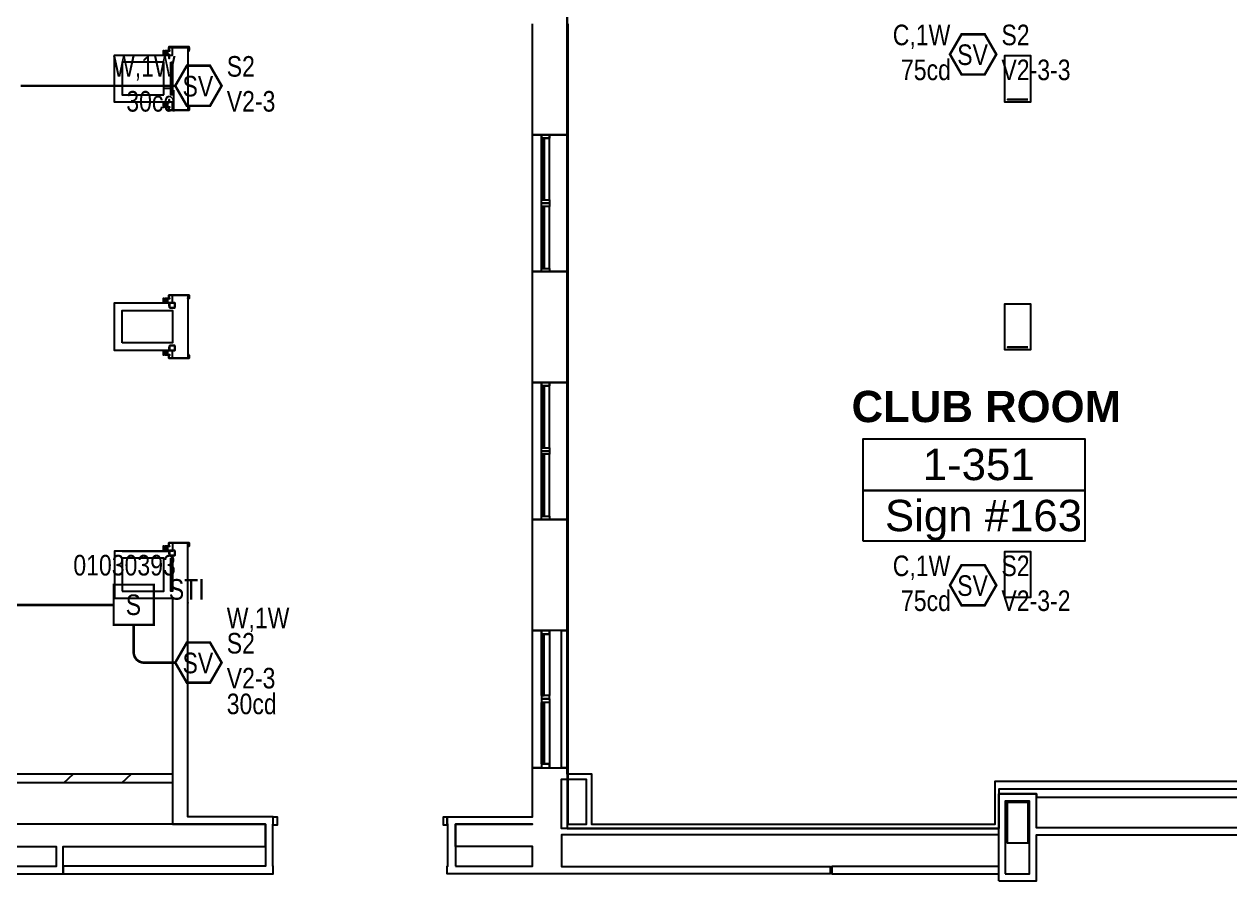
# Model space of a CAD drawing. Header units: inches. Extents: x 8199 to 15931, y 7617 to 15423.
# Drawn here: x 10643 to 11345, y 8968 to 9467 of the extents above; entities that cross this region are included whole.
import ezdxf
from ezdxf.enums import TextEntityAlignment as Align

# ---------------------------------------------------------------- set-up
doc = ezdxf.new("R2010")
doc.units = ezdxf.units.IN
doc.header["$LTSCALE"] = 0.25
doc.header["$MEASUREMENT"] = 0
for name, color, linetype in [('BACKGROUND', 8, 'Continuous'), ('CONDUIT', 6, 'Continuous'), ('PULL STATION', 1, 'Continuous'), ('SPEAKER STROBE', 1, 'Continuous')]:
    doc.layers.add(name, color=color, linetype=linetype)
doc.styles.add('Arial', font='arial.ttf', dxfattribs={"width": 0.8})
doc.styles.add('PDF Arial', font='arial.ttf')
doc.styles.add('PDF Arial Bold', font='arialbd.ttf')

# ---------------------------------------------------------------- blocks, each defined once
blk = doc.blocks.new('SIGA-278')
at = {"layer": 'PULL STATION', "const_width": 1.3}
blk.add_lwpolyline([(-11.5, -11.68), (-11.5, 11.7), (11.89, 11.7), (11.89, -11.68)], close=True, dxfattribs=at)
at = {"layer": 'PULL STATION', "style": 'Arial', "width": 0.8}
blk.add_text('S', height=12, dxfattribs=at).set_placement((0, 0), align=Align.MIDDLE)
for tag, p in [('ADDRESS', (20.64, 8.96)), ('ZONE', (20.64, -8.58))]:
    blk.add_attdef(tag, text='', height=12, dxfattribs=at).set_placement(p, align=Align.MIDDLE_LEFT)
blk.add_attdef('SUBSCRIPT', text='', height=12, dxfattribs=at).set_placement((-16.56, -9.02), align=Align.MIDDLE_RIGHT)
blk = doc.blocks.new('G4-S7VM')
at = {"layer": 'SPEAKER STROBE', "const_width": 1.46}
blk.add_lwpolyline([(13.83, 0.21), (7.08, 11.9), (-6.42, 11.9), (-13.17, 0.21), (-6.42, -11.49), (7.08, -11.49)], close=True, dxfattribs=at)
at = {"layer": 'SPEAKER STROBE', "style": 'Arial', "width": 0.8}
blk.add_text('SV', height=12, dxfattribs=at).set_placement((0, 0), align=Align.MIDDLE)
for tag, p in [('W', (-12.95, 11.52)), ('CANDELA', (-12.62, -8.82)), ('1/2W', (-12.62, -29.16))]:
    blk.add_attdef(tag, text='', height=12, dxfattribs=at).set_placement(p, align=Align.MIDDLE_RIGHT)
for tag, p in [('Speaker_Circuit', (16.8, 11.52)), ('Visual_Circuit', (16.8, -8.82))]:
    blk.add_attdef(tag, text='', height=12, dxfattribs=at).set_placement(p, align=Align.MIDDLE_LEFT)
blk = doc.blocks.new('GC-S7VM')
at = {"layer": 'SPEAKER STROBE', "const_width": 1.46}
blk.add_lwpolyline([(13.83, 0.21), (7.08, 11.9), (-6.42, 11.9), (-13.17, 0.21), (-6.42, -11.49), (7.08, -11.49)], close=True, dxfattribs=at)
at = {"layer": 'SPEAKER STROBE', "style": 'Arial', "width": 0.8}
blk.add_text('SV', height=12, dxfattribs=at).set_placement((0, 0), align=Align.MIDDLE)
for tag, p in [('C', (-12.95, 11.52)), ('CANDELA', (-12.62, -8.82)), ('1/2W', (-12.62, -29.16))]:
    blk.add_attdef(tag, text='', height=12, dxfattribs=at).set_placement(p, align=Align.MIDDLE_RIGHT)
for tag, p in [('Speaker_Circuit', (16.8, 11.52)), ('Visual_Circuit', (16.8, -8.82))]:
    blk.add_attdef(tag, text='', height=12, dxfattribs=at).set_placement(p, align=Align.MIDDLE_LEFT)

msp = doc.modelspace()

# ---------------------------------------------------------------- linework, layer by layer
at = {"layer": 'BACKGROUND'}
for points in [[(10959.1, 9034.17), (10959.1, 9114.13), (10959.1, 9178.81), (10959.1, 9258.45), (10959.1, 9323.13), (10959.1, 9402.77), (10959.1, 9467.44), (10959.1, 9547.41), (10959.1, 9467.44), (10959.1, 9402.77), (10959.1, 9323.13), (10959.1, 9258.45), (10959.1, 9178.81), (10959.1, 9114.13)], [(10738.95, 9417.11), (10727.17, 9417.11), (10727.17, 9419.02), (10727.8, 9419.02), (10727.17, 9419.02), (10727.17, 9417.11), (10738.95, 9417.11), (10738.95, 9419.02), (10738.32, 9419.02), (10738.32, 9418.7), (10738.32, 9417.11), (10729.4, 9417.11), (10729.4, 9421.89), (10727.48, 9421.89), (10695.63, 9421.89), (10695.63, 9426.03), (10695.63, 9445.14), (10695.63, 9449.28), (10727.48, 9449.28), (10729.4, 9449.28), (10729.4, 9453.74), (10738.32, 9453.74), (10738.32, 9452.15), (10738.32, 9451.83), (10738.95, 9451.83), (10738.95, 9454.06), (10727.17, 9454.06), (10727.17, 9451.83), (10727.8, 9451.83), (10727.8, 9452.15), (10727.17, 9452.15), (10727.17, 9453.74), (10738.95, 9453.74), (10738.95, 9452.15), (10738.32, 9452.15), (10738.32, 9451.83), (10738.32, 9419.02), (10738.95, 9419.02)], [(10726.53, 9449.6), (10726.53, 9451.83), (10724.94, 9451.83), (10724.94, 9451.51), (10725.25, 9451.51), (10725.25, 9449.6), (10724.3, 9449.6), (10724.3, 9451.51), (10724.3, 9451.83), (10723.98, 9451.83), (10723.98, 9449.6)], [(10724.3, 9426.03), (10724.3, 9445.14), (10700.09, 9445.14), (10700.09, 9426.03)], [(10724.94, 9449.6), (10724.94, 9449.28), (10725.25, 9449.28), (10727.48, 9449.28), (10727.48, 9449.6)], [(10727.48, 9447.69), (10727.48, 9447.37), (10727.48, 9449.28)], [(10728.44, 9445.14), (10729.4, 9445.14), (10729.4, 9426.03), (10728.44, 9426.03)], [(11213.96, 9423.48), (11213.96, 9447.37), (11213.96, 9448.97), (11228.94, 9448.97), (11228.94, 9447.37), (11228.94, 9421.89), (11227.34, 9421.89), (11213.96, 9421.89)], [(10727.48, 9421.57), (10727.48, 9423.48), (10727.48, 9421.89)], [(11227.34, 9423.48), (11215.56, 9423.48)], [(10726.53, 9421.57), (10723.98, 9421.57), (10723.98, 9419.02), (10724.3, 9419.02), (10724.3, 9419.66), (10724.3, 9421.25), (10725.25, 9421.25), (10725.25, 9419.66), (10724.94, 9419.66), (10724.94, 9419.02), (10726.53, 9419.02)], [(10724.94, 9421.57), (10727.48, 9421.57), (10725.25, 9421.57)], [(10944.12, 9402.77), (10939.02, 9402.77), (10955.91, 9402.77), (10948.9, 9402.77)], [(10955.91, 9402.77), (10959.1, 9402.77)], [(10959.73, 9402.77), (10959.1, 9402.77)], [(10944.76, 9364.86), (10945.71, 9364.86), (10945.71, 9400.86), (10944.76, 9400.86)], [(10944.76, 9392.26), (10944.76, 9400.86)], [(10944.12, 9391.62), (10944.12, 9383.34)], [(10944.76, 9383.34), (10944.12, 9383.34), (10944.12, 9391.62), (10944.76, 9391.62)], [(10944.76, 9383.34), (10944.76, 9391.62)], [(10944.12, 9382.7), (10944.12, 9374.42)], [(10944.76, 9374.42), (10944.12, 9374.42), (10944.12, 9382.7), (10944.76, 9382.7)], [(10944.76, 9374.42), (10944.76, 9382.7)], [(10944.12, 9373.46), (10944.12, 9364.86)], [(10944.12, 9373.46), (10944.12, 9364.86)], [(10944.76, 9364.86), (10944.12, 9364.86)], [(10944.12, 9362.95), (10947.95, 9362.95)], [(10944.12, 9361.04), (10944.76, 9361.04)], [(10944.76, 9361.04), (10945.71, 9361.04), (10945.71, 9325.04), (10944.76, 9325.04)], [(10944.76, 9352.43), (10944.76, 9361.04)], [(10944.76, 9352.43), (10944.76, 9361.04)], [(10944.12, 9351.8), (10944.12, 9343.51)], [(10944.76, 9343.51), (10944.76, 9351.8)], [(10944.12, 9342.56), (10944.12, 9334.59)], [(10944.76, 9334.59), (10944.76, 9342.56)], [(10944.12, 9333.64), (10944.12, 9325.04)], [(10944.12, 9333.64), (10944.12, 9325.04)], [(10944.12, 9323.13), (10944.12, 9325.04), (10948.9, 9325.04), (10948.9, 9323.13)], [(10944.12, 9325.04), (10944.76, 9325.04)], [(10944.12, 9323.13), (10948.9, 9323.13), (10955.91, 9323.13), (10939.02, 9323.13)], [(10955.91, 9323.13), (10959.1, 9323.13)], [(10959.73, 9323.13), (10959.1, 9323.13)], [(10726.53, 9304.97), (10726.53, 9307.51), (10724.94, 9307.51), (10724.94, 9307.2), (10725.25, 9307.2), (10725.25, 9305.28), (10724.3, 9305.28), (10724.3, 9307.2), (10724.3, 9307.51), (10723.98, 9307.51), (10723.98, 9304.97)], [(10724.94, 9304.97), (10725.25, 9304.97), (10727.48, 9304.97)], [(10727.8, 9307.83), (10727.17, 9307.83), (10727.17, 9309.43), (10727.17, 9307.51), (10727.8, 9307.51)], [(10738.95, 9309.43), (10727.17, 9309.43)], [(10727.48, 9303.05), (10727.48, 9304.65), (10727.48, 9304.97)], [(10730.35, 9302.1), (10730.67, 9302.1), (10730.67, 9302.42), (10730.67, 9304.97), (10730.35, 9304.97), (10727.8, 9304.97), (10727.48, 9304.97), (10727.48, 9302.42), (10727.8, 9302.1)], [(10730.35, 9304.97), (10730.67, 9304.97), (10730.67, 9302.42), (10730.35, 9302.42), (10730.35, 9302.1), (10727.8, 9302.1), (10727.8, 9302.42), (10727.8, 9304.97)], [(11213.96, 9279.16), (11213.96, 9303.05), (11213.96, 9304.33), (11228.94, 9304.33), (11228.94, 9303.05), (11228.94, 9277.57), (11227.34, 9277.57), (11213.96, 9277.57)], [(10700.09, 9281.71), (10700.09, 9300.51), (10729.4, 9300.51), (10729.4, 9281.71)], [(10726.53, 9277.25), (10723.98, 9277.25), (10723.98, 9274.7), (10724.3, 9274.7), (10724.3, 9275.02), (10724.3, 9276.93), (10725.25, 9276.93), (10725.25, 9275.02), (10724.94, 9275.02), (10724.94, 9274.7), (10726.53, 9274.7)], [(10724.94, 9277.25), (10727.48, 9277.25), (10725.25, 9277.25)], [(10730.67, 9279.8), (10730.67, 9280.12), (10730.35, 9280.12), (10727.8, 9280.12), (10727.48, 9279.8), (10727.48, 9277.25), (10727.8, 9277.25), (10730.35, 9277.25), (10730.67, 9277.25)], [(10730.67, 9277.25), (10730.35, 9277.25), (10727.8, 9277.25), (10727.8, 9279.8), (10727.8, 9280.12), (10730.35, 9280.12), (10730.35, 9279.8), (10730.67, 9279.8)], [(11227.34, 9279.16), (11215.56, 9279.16)], [(10727.17, 9274.38), (10727.8, 9274.38), (10727.8, 9274.7), (10727.17, 9274.7), (10727.17, 9272.79)], [(10727.17, 9272.79), (10738.95, 9272.79)], [(10738.95, 9274.7), (10738.32, 9274.7), (10738.32, 9274.38), (10738.95, 9274.38), (10738.95, 9272.79)], [(10944.12, 9258.45), (10939.02, 9258.45), (10955.91, 9258.45), (10948.9, 9258.45)], [(10944.76, 9220.54), (10945.71, 9220.54), (10945.71, 9256.54), (10944.76, 9256.54)], [(10944.76, 9247.94), (10944.76, 9256.54)], [(10955.91, 9258.45), (10959.1, 9258.45)], [(10959.73, 9258.45), (10959.1, 9258.45)], [(10944.12, 9246.98), (10944.12, 9239.02)], [(10944.76, 9239.02), (10944.12, 9239.02), (10944.12, 9246.98), (10944.76, 9246.98)], [(10944.76, 9239.02), (10944.76, 9246.98)], [(10944.12, 9238.06), (10944.12, 9229.78)], [(10944.76, 9229.78), (10944.12, 9229.78), (10944.12, 9238.06), (10944.76, 9238.06)], [(10944.76, 9229.78), (10944.76, 9238.06)], [(10944.12, 9229.14), (10944.12, 9220.54)], [(10944.12, 9229.14), (10944.12, 9220.54)], [(10944.76, 9220.54), (10944.12, 9220.54)], [(11131.45, 9195.69), (11131.45, 9225.64), (11260.48, 9225.64), (11260.48, 9195.69)], [(10944.12, 9218.63), (10947.95, 9218.63)], [(10944.12, 9216.72), (10944.76, 9216.72)], [(10944.76, 9216.72), (10945.71, 9216.72), (10945.71, 9180.72), (10944.76, 9180.72)], [(10944.76, 9208.12), (10944.76, 9216.72)], [(10944.76, 9208.12), (10944.76, 9216.72)], [(10944.12, 9207.16), (10944.12, 9198.88)], [(10944.76, 9198.88), (10944.76, 9207.16)], [(10944.12, 9198.24), (10944.12, 9189.96)], [(10944.76, 9189.96), (10944.76, 9198.24)], [(11131.45, 9166.06), (11131.45, 9195.69), (11260.48, 9195.69), (11260.48, 9166.06)], [(10944.12, 9189.32), (10944.12, 9180.72)], [(10944.12, 9189.32), (10944.12, 9180.72)], [(10944.12, 9178.81), (10948.9, 9178.81), (10955.91, 9178.81), (10939.02, 9178.81)], [(10944.12, 9178.81), (10944.12, 9180.72), (10948.9, 9180.72), (10948.9, 9178.81)], [(10944.12, 9180.72), (10944.76, 9180.72)], [(10955.91, 9178.81), (10959.1, 9178.81)], [(10959.73, 9178.81), (10959.1, 9178.81)], [(10726.53, 9160.65), (10726.53, 9163.2), (10724.94, 9163.2), (10724.94, 9162.56), (10725.25, 9162.56), (10725.25, 9160.97), (10724.3, 9160.97), (10724.3, 9162.56), (10724.3, 9163.2), (10723.98, 9163.2), (10723.98, 9160.65)], [(10727.17, 9165.11), (10738.95, 9165.11), (10727.17, 9165.11), (10727.17, 9163.2), (10727.8, 9163.2), (10727.17, 9163.2)], [(10738.95, 9165.11), (10738.95, 9163.2), (10738.32, 9163.2), (10738.95, 9163.2)], [(10700.09, 9137.07), (10724.3, 9137.07), (10724.3, 9156.19), (10700.09, 9156.19)], [(10724.94, 9160.65), (10725.25, 9160.65), (10725.25, 9160.33), (10727.48, 9160.33), (10727.48, 9160.65)], [(10730.67, 9160.33), (10730.67, 9160.65), (10730.35, 9160.65), (10727.8, 9160.65), (10727.48, 9160.33), (10727.48, 9157.78), (10727.8, 9157.78), (10730.35, 9157.78), (10730.67, 9157.78)], [(10727.48, 9158.74), (10727.48, 9160.33)], [(10730.67, 9157.78), (10730.35, 9157.78), (10727.8, 9157.78), (10727.8, 9160.33), (10727.8, 9160.65), (10730.35, 9160.65), (10730.35, 9160.33), (10730.67, 9160.33)], [(10728.44, 9156.19), (10729.4, 9156.19), (10729.4, 9137.07), (10728.44, 9137.07)], [(11213.96, 9134.52), (11213.96, 9158.42), (11213.96, 9160.01), (11228.94, 9160.01), (11228.94, 9158.42), (11228.94, 9133.25), (11227.34, 9133.25), (11213.96, 9133.25)], [(10738.32, 9130.38), (10738.32, 9130.06)], [(10948.9, 9111.9), (10944.12, 9111.9), (10948.9, 9111.9), (10948.9, 9114.13)], [(10959.73, 9114.13), (10959.1, 9114.13)], [(10944.76, 9076.22), (10945.71, 9076.22), (10945.71, 9111.9), (10944.76, 9111.9)], [(10944.76, 9103.3), (10944.76, 9111.9)], [(10944.12, 9102.67), (10944.12, 9094.38)], [(10944.76, 9094.38), (10944.12, 9094.38), (10944.12, 9102.67), (10944.76, 9102.67)], [(10944.76, 9094.38), (10944.76, 9102.67)], [(10944.12, 9093.74), (10944.12, 9085.46)], [(10944.76, 9085.46), (10944.12, 9085.46), (10944.12, 9093.74), (10944.76, 9093.74)], [(10944.76, 9085.46), (10944.76, 9093.74)], [(10944.12, 9084.82), (10944.12, 9076.22)], [(10944.12, 9084.82), (10944.12, 9076.22)], [(10944.76, 9076.22), (10944.12, 9076.22)], [(10944.12, 9072.08), (10944.76, 9072.08)], [(10944.76, 9072.08), (10945.71, 9072.08), (10945.71, 9036.4), (10944.76, 9036.4)], [(10944.76, 9063.48), (10944.76, 9072.08)], [(10944.76, 9063.48), (10944.76, 9072.08)], [(10944.12, 9062.84), (10944.12, 9054.56)], [(10944.76, 9054.56), (10944.76, 9062.84)], [(10944.12, 9053.92), (10944.12, 9045.64)], [(10944.76, 9045.64), (10944.76, 9053.92)], [(10944.76, 9036.4), (10944.76, 9045)], [(10955.91, 9034.17), (10959.1, 9034.17)], [(10959.73, 9034.17), (10959.1, 9034.17)], [(11214.28, 8972.36), (11228.3, 8972.36), (11228.3, 9014.74), (11214.28, 9014.74)], [(11227.34, 9014.1), (11227.34, 8990.2), (11215.56, 8990.2), (11215.56, 9014.1)], [(10569.15, 8972.36), (10661.54, 8972.36), (10665.68, 8972.36), (10665.68, 8988.29), (10688.94, 8988.29), (10728.76, 8988.29), (10783.56, 8988.29), (10783.56, 9001.36), (10728.76, 9001.36), (10688.94, 9001.36), (10591.77, 9001.36), (10591.77, 8988.29), (10661.54, 8988.29), (10661.54, 8976.51), (10569.15, 8976.51), (10569.15, 8989.89), (10565.01, 8989.89), (10565.01, 8972.36)], [(10788.02, 9000.72), (10788.02, 9005.5), (10790.25, 9005.5), (10790.25, 9000.72)], [(10894.1, 8976.82), (10939.02, 8976.82), (10939.02, 8988.29), (10894.1, 8988.29), (10894.1, 9001.36), (10939.02, 9001.36), (10894.1, 9001.36)]]:
    msp.add_lwpolyline(points, close=True, dxfattribs=at)
for points in [[(10948.9, 9072.08), (10948.9, 9036.4), (10944.12, 9036.4), (10944.76, 9036.4), (10944.12, 9036.4), (10944.76, 9036.4), (10944.12, 9036.4), (10944.12, 9045), (10944.12, 9036.4), (10944.12, 9045), (10944.12, 9036.4), (10944.12, 9034.17), (10948.9, 9034.17), (10955.91, 9034.17), (10955.91, 9114.13), (10939.02, 9114.13), (10939.02, 9178.81), (10939.02, 9258.45), (10939.02, 9323.13), (10939.02, 9402.77), (10939.02, 9467.44)], [(11367.2, 9021.74), (11210.46, 9021.74), (11210.46, 9001.04), (11210.46, 8998.81), (10955.91, 8998.81), (10955.91, 9027.48), (10970.25, 9027.48), (10970.25, 9001.04), (10959.73, 9001.04), (10959.73, 9034.17), (10959.73, 9114.13), (10959.73, 9178.81), (10959.73, 9258.45), (10959.73, 9323.13), (10959.73, 9402.77), (10959.73, 9467.44)], [(10723.98, 9451.83), (10723.98, 9451.83)], [(10724.3, 9451.51), (10724.3, 9451.51)], [(10726.53, 9451.83), (10726.53, 9451.83)], [(10738.32, 9452.15), (10738.32, 9452.15)], [(10738.32, 9451.83), (10738.32, 9451.83)], [(10700.09, 9449.28), (10712.19, 9449.28), (10727.48, 9449.28)], [(10728.44, 9445.14), (10728.44, 9429.85), (10724.3, 9429.85), (10724.3, 9445.14)], [(10724.94, 9449.28), (10724.94, 9449.28)], [(10724.94, 9449.28), (10724.94, 9449.28)], [(10724.94, 9449.28), (10724.94, 9449.28)], [(10724.94, 9449.28), (10724.94, 9449.28)], [(10725.25, 9449.28), (10725.25, 9449.28)], [(10727.48, 9449.28), (10727.48, 9449.28)], [(10727.48, 9449.28), (10727.48, 9449.28)], [(10727.48, 9449.28), (10727.48, 9449.28)], [(10727.48, 9449.28), (10727.48, 9449.28)], [(10727.48, 9449.28), (10727.48, 9449.28)], [(10727.48, 9449.28), (10727.48, 9449.28)], [(10727.48, 9449.28), (10727.48, 9449.28)], [(10727.48, 9449.28), (10727.48, 9449.28)], [(10727.48, 9447.69), (10727.48, 9447.69)], [(10727.48, 9447.37), (10727.48, 9447.37)], [(10727.48, 9447.37), (10727.48, 9447.37)], [(10727.48, 9447.37), (10727.48, 9447.37)], [(10727.48, 9447.37), (10727.48, 9447.37)], [(10727.48, 9447.37), (10727.48, 9447.37)], [(10727.48, 9423.48), (10727.48, 9423.48)], [(10727.48, 9423.48), (10727.48, 9423.48)], [(10727.48, 9423.48), (10727.48, 9423.48)], [(10727.48, 9423.48), (10727.48, 9423.48)], [(10727.48, 9423.48), (10727.48, 9423.48)], [(10727.48, 9423.48), (10727.48, 9423.48)], [(10727.48, 9423.48), (10727.48, 9423.48)], [(11215.56, 9423.48), (11215.56, 9423.48)], [(11227.34, 9423.48), (11227.34, 9423.48)], [(10727.48, 9421.89), (10712.19, 9421.89)], [(10723.98, 9419.02), (10723.98, 9419.02)], [(10724.3, 9419.66), (10724.3, 9419.66)], [(10724.94, 9421.57), (10724.94, 9421.57)], [(10724.94, 9421.57), (10724.94, 9421.57)], [(10724.94, 9421.57), (10724.94, 9421.57)], [(10724.94, 9421.57), (10724.94, 9421.57)], [(10724.94, 9421.57), (10724.94, 9421.57)], [(10725.25, 9421.57), (10725.25, 9421.57)], [(10726.53, 9419.02), (10726.53, 9419.02)], [(10727.48, 9421.89), (10727.48, 9421.89)], [(10727.48, 9421.89), (10727.48, 9421.89)], [(10727.48, 9421.89), (10727.48, 9421.89)], [(10727.48, 9421.89), (10727.48, 9421.89)], [(10727.48, 9421.57), (10727.48, 9421.57)], [(10727.48, 9421.57), (10727.48, 9421.57)], [(10727.48, 9421.57), (10727.48, 9421.57)], [(10727.48, 9421.57), (10727.48, 9421.57)], [(10727.8, 9419.02), (10727.8, 9419.02)], [(10738.32, 9419.02), (10738.32, 9419.02)], [(10738.32, 9419.02), (10738.32, 9419.02)], [(10738.32, 9418.7), (10738.32, 9418.7)], [(10948.9, 9402.77), (10948.9, 9400.86), (10944.12, 9400.86), (10948.9, 9400.86), (10948.9, 9402.77), (10944.12, 9402.77), (10944.12, 9400.86), (10944.12, 9392.26), (10944.12, 9400.86), (10944.12, 9392.26), (10944.12, 9400.86), (10944.76, 9400.86), (10944.12, 9400.86), (10944.76, 9400.86), (10944.12, 9400.86), (10944.12, 9402.77)], [(10944.12, 9400.86), (10944.12, 9364.86)], [(10944.76, 9400.86), (10944.76, 9392.26)], [(10944.76, 9400.86), (10944.76, 9392.26)], [(10944.76, 9400.86), (10945.71, 9400.86)], [(10944.76, 9364.86), (10944.76, 9400.86)], [(10945.71, 9400.86), (10945.71, 9364.86)], [(10948.9, 9364.86), (10948.9, 9400.86)], [(10944.12, 9373.46), (10944.76, 9373.46), (10944.12, 9373.46), (10944.12, 9374.42), (10944.12, 9382.7), (10944.12, 9383.34), (10944.12, 9391.62), (10944.12, 9392.26), (10944.76, 9392.26), (10944.12, 9392.26)], [(10944.12, 9391.62), (10944.76, 9391.62)], [(10944.76, 9392.26), (10944.76, 9391.62), (10944.76, 9383.34), (10944.76, 9382.7), (10944.76, 9374.42), (10944.76, 9373.46), (10944.76, 9364.86), (10944.76, 9373.46), (10944.76, 9364.86), (10944.76, 9373.46)], [(10944.12, 9383.34), (10944.76, 9383.34)], [(10944.12, 9382.7), (10944.76, 9382.7)], [(10944.12, 9374.42), (10944.76, 9374.42)], [(10944.12, 9364.86), (10944.76, 9364.86)], [(10944.12, 9364.86), (10944.76, 9364.86)], [(10944.12, 9364.86), (10948.9, 9364.86)], [(10944.12, 9362.95), (10944.12, 9364.86)], [(10944.12, 9362.95), (10948.9, 9362.95)], [(10944.12, 9361.04), (10944.12, 9362.95)], [(10948.9, 9362.95), (10944.12, 9362.95)], [(10944.12, 9333.64), (10944.12, 9334.59), (10944.12, 9342.56), (10944.12, 9343.51), (10944.12, 9351.8), (10944.12, 9352.43), (10944.12, 9361.04), (10944.12, 9352.43), (10944.12, 9361.04), (10944.12, 9352.43), (10944.76, 9352.43), (10944.12, 9352.43)], [(10944.76, 9361.04), (10944.12, 9361.04)], [(10944.76, 9361.04), (10944.12, 9361.04)], [(10948.9, 9361.04), (10944.12, 9361.04)], [(10944.12, 9361.04), (10944.12, 9325.04)], [(10945.71, 9364.86), (10944.76, 9364.86)], [(10944.76, 9325.04), (10944.76, 9361.04)], [(10944.76, 9361.04), (10945.71, 9361.04)], [(10945.71, 9361.04), (10945.71, 9325.04)], [(10948.9, 9364.86), (10948.9, 9362.95)], [(10948.9, 9362.95), (10948.9, 9361.04)], [(10948.9, 9325.04), (10948.9, 9361.04)], [(10944.76, 9352.43), (10944.76, 9351.8)], [(10944.12, 9343.51), (10944.76, 9343.51), (10944.76, 9351.8), (10944.76, 9343.51), (10944.12, 9343.51), (10944.12, 9351.8), (10944.76, 9351.8), (10944.12, 9351.8)], [(10944.76, 9333.64), (10944.76, 9325.04), (10944.76, 9333.64), (10944.76, 9325.04), (10944.76, 9333.64), (10944.76, 9334.59), (10944.12, 9334.59), (10944.12, 9342.56), (10944.76, 9342.56), (10944.12, 9342.56)], [(10944.76, 9343.51), (10944.76, 9342.56), (10944.76, 9334.59), (10944.76, 9342.56)], [(10944.76, 9334.59), (10944.12, 9334.59)], [(10944.76, 9333.64), (10944.12, 9333.64)], [(10944.76, 9333.64), (10944.12, 9333.64)], [(10944.76, 9325.04), (10944.12, 9325.04)], [(10944.76, 9325.04), (10944.12, 9325.04)], [(10944.12, 9323.13), (10944.12, 9325.04), (10948.9, 9325.04)], [(10945.71, 9325.04), (10944.76, 9325.04)], [(10948.9, 9325.04), (10948.9, 9323.13)], [(10944.44, 9323.13), (10948.58, 9323.13)], [(10727.48, 9277.25), (10700.09, 9277.25), (10695.63, 9277.25), (10695.63, 9300.51), (10695.63, 9304.97), (10727.48, 9304.97), (10729.4, 9304.97), (10729.4, 9309.43), (10738.32, 9309.43), (10738.32, 9307.83), (10738.32, 9307.51), (10738.32, 9307.83), (10738.95, 9307.83), (10738.95, 9309.43), (10738.95, 9307.51), (10738.32, 9307.51), (10738.32, 9274.38), (10738.32, 9272.79), (10729.4, 9272.79), (10729.4, 9277.25), (10727.48, 9277.25), (10727.48, 9277.57), (10727.48, 9279.16), (10727.48, 9277.25), (10712.19, 9277.25)], [(10700.09, 9304.97), (10712.19, 9304.97), (10727.48, 9304.97)], [(10723.98, 9307.51), (10723.98, 9307.51)], [(10724.3, 9307.2), (10724.3, 9307.2)], [(10724.94, 9304.97), (10724.94, 9304.97)], [(10724.94, 9304.97), (10724.94, 9304.97)], [(10724.94, 9304.97), (10724.94, 9304.97)], [(10724.94, 9304.97), (10724.94, 9304.97)], [(10724.94, 9304.97), (10724.94, 9304.97)], [(10725.25, 9304.97), (10725.25, 9304.97)], [(10726.53, 9307.51), (10726.53, 9307.51)], [(10727.48, 9304.97), (10727.48, 9304.97)], [(10727.48, 9304.97), (10727.48, 9304.97)], [(10727.48, 9304.97), (10727.48, 9304.97)], [(10727.48, 9304.97), (10727.48, 9304.97)], [(10727.48, 9304.97), (10727.48, 9304.97)], [(10727.48, 9304.97), (10727.48, 9304.97)], [(10727.48, 9304.97), (10727.48, 9304.97)], [(10727.48, 9304.65), (10727.48, 9304.65)], [(10727.48, 9303.05), (10727.48, 9303.05)], [(10727.48, 9303.05), (10727.48, 9303.05)], [(10727.48, 9303.05), (10727.48, 9303.05)], [(10727.48, 9303.05), (10727.48, 9303.05)], [(10727.48, 9303.05), (10727.48, 9303.05)], [(10727.48, 9303.05), (10727.48, 9303.05)], [(10727.48, 9303.05), (10727.48, 9303.05)], [(10727.8, 9304.97), (10727.8, 9304.97)], [(10727.8, 9304.97), (10727.8, 9304.97)], [(10727.8, 9304.97), (10727.8, 9304.97)], [(10727.8, 9304.97), (10727.8, 9304.97)], [(10727.8, 9304.97), (10727.8, 9304.97)], [(10727.8, 9304.97), (10727.8, 9304.97)], [(10727.8, 9304.97), (10727.8, 9304.97)], [(10727.8, 9304.97), (10727.8, 9304.97)], [(10727.8, 9304.97), (10727.8, 9304.97)], [(10727.8, 9304.97), (10727.8, 9304.97)], [(10727.8, 9304.97), (10727.8, 9304.97)], [(10730.35, 9304.97), (10730.35, 9304.97)], [(10730.35, 9304.97), (10730.35, 9304.97)], [(10730.35, 9304.97), (10730.35, 9304.97)], [(10730.35, 9304.97), (10730.35, 9304.97)], [(10730.35, 9304.97), (10730.35, 9304.97)], [(10730.35, 9304.97), (10730.35, 9304.97)], [(10730.67, 9304.97), (10730.67, 9304.97)], [(10730.67, 9304.97), (10730.67, 9304.97)], [(10730.67, 9304.97), (10730.67, 9304.97)], [(10730.67, 9304.97), (10730.67, 9304.97)], [(10738.32, 9307.83), (10738.32, 9307.83)], [(10738.32, 9307.51), (10738.32, 9307.51)], [(10727.8, 9302.42), (10727.8, 9302.42)], [(10727.8, 9302.1), (10727.8, 9302.1)], [(10727.8, 9302.1), (10727.8, 9302.1)], [(10727.8, 9302.1), (10727.8, 9302.1)], [(10727.8, 9302.1), (10727.8, 9302.1)], [(10727.8, 9302.1), (10727.8, 9302.1)], [(10727.8, 9302.1), (10727.8, 9302.1)], [(10727.8, 9302.1), (10727.8, 9302.1)], [(10727.8, 9302.1), (10727.8, 9302.1)], [(10727.8, 9302.1), (10727.8, 9302.1)], [(10730.35, 9302.1), (10730.35, 9302.1)], [(10730.35, 9302.1), (10730.35, 9302.1)], [(10730.35, 9302.1), (10730.35, 9302.1)], [(10730.35, 9302.1), (10730.35, 9302.1)], [(10730.35, 9302.1), (10730.35, 9302.1)], [(10730.67, 9302.1), (10730.67, 9302.1)], [(10730.67, 9302.1), (10730.67, 9302.1)], [(10730.67, 9302.1), (10730.67, 9302.1)], [(10724.3, 9275.02), (10724.3, 9275.02)], [(10724.94, 9277.25), (10724.94, 9277.25)], [(10724.94, 9277.25), (10724.94, 9277.25)], [(10724.94, 9277.25), (10724.94, 9277.25)], [(10724.94, 9277.25), (10724.94, 9277.25)], [(10724.94, 9277.25), (10724.94, 9277.25)], [(10725.25, 9277.25), (10725.25, 9277.25)], [(10727.48, 9279.16), (10727.48, 9279.16)], [(10727.48, 9279.16), (10727.48, 9279.16)], [(10727.48, 9279.16), (10727.48, 9279.16)], [(10727.48, 9279.16), (10727.48, 9279.16)], [(10727.48, 9279.16), (10727.48, 9279.16)], [(10727.48, 9279.16), (10727.48, 9279.16)], [(10727.48, 9279.16), (10727.48, 9279.16)], [(10727.48, 9277.25), (10727.48, 9277.25)], [(10727.48, 9277.25), (10727.48, 9277.25)], [(10727.48, 9277.25), (10727.48, 9277.25)], [(10727.48, 9277.25), (10727.48, 9277.25)], [(10727.48, 9277.25), (10727.48, 9277.25)], [(10727.48, 9277.25), (10727.48, 9277.25)], [(10727.48, 9277.25), (10727.48, 9277.25)], [(10727.48, 9277.25), (10727.48, 9277.25)], [(10727.8, 9280.12), (10727.8, 9280.12)], [(10727.8, 9280.12), (10727.8, 9280.12)], [(10727.8, 9280.12), (10727.8, 9280.12)], [(10727.8, 9280.12), (10727.8, 9280.12)], [(10727.8, 9280.12), (10727.8, 9280.12)], [(10727.8, 9280.12), (10727.8, 9280.12)], [(10727.8, 9280.12), (10727.8, 9280.12)], [(10727.8, 9280.12), (10727.8, 9280.12)], [(10727.8, 9280.12), (10727.8, 9280.12)], [(10727.8, 9279.8), (10727.8, 9279.8)], [(10727.8, 9277.25), (10727.8, 9277.25)], [(10727.8, 9277.25), (10727.8, 9277.25)], [(10727.8, 9277.25), (10727.8, 9277.25)], [(10727.8, 9277.25), (10727.8, 9277.25)], [(10727.8, 9277.25), (10727.8, 9277.25)], [(10727.8, 9277.25), (10727.8, 9277.25)], [(10727.8, 9277.25), (10727.8, 9277.25)], [(10727.8, 9277.25), (10727.8, 9277.25)], [(10727.8, 9277.25), (10727.8, 9277.25)], [(10727.8, 9277.25), (10727.8, 9277.25)], [(10727.8, 9277.25), (10727.8, 9277.25)], [(10730.35, 9280.12), (10730.35, 9280.12)], [(10730.35, 9280.12), (10730.35, 9280.12)], [(10730.35, 9280.12), (10730.35, 9280.12)], [(10730.35, 9280.12), (10730.35, 9280.12)], [(10730.35, 9280.12), (10730.35, 9280.12)], [(10730.35, 9277.25), (10730.35, 9277.25)], [(10730.35, 9277.25), (10730.35, 9277.25)], [(10730.35, 9277.25), (10730.35, 9277.25)], [(10730.35, 9277.25), (10730.35, 9277.25)], [(10730.35, 9277.25), (10730.35, 9277.25)], [(10730.35, 9277.25), (10730.35, 9277.25)], [(10730.67, 9280.12), (10730.67, 9280.12)], [(10730.67, 9280.12), (10730.67, 9280.12)], [(10730.67, 9280.12), (10730.67, 9280.12)], [(10730.67, 9277.25), (10730.67, 9277.25)], [(10730.67, 9277.25), (10730.67, 9277.25)], [(10730.67, 9277.25), (10730.67, 9277.25)], [(10730.67, 9277.25), (10730.67, 9277.25)], [(11215.56, 9279.16), (11215.56, 9279.16)], [(11227.34, 9279.16), (11227.34, 9279.16)], [(10723.98, 9274.7), (10723.98, 9274.7)], [(10726.53, 9274.7), (10726.53, 9274.7)], [(10738.32, 9274.38), (10738.32, 9274.38)], [(10738.32, 9274.38), (10738.32, 9274.38)], [(10738.32, 9274.38), (10738.32, 9274.38)], [(10948.9, 9258.45), (10948.9, 9256.54), (10944.12, 9256.54), (10948.9, 9256.54), (10948.9, 9258.45), (10944.12, 9258.45), (10944.12, 9256.54), (10944.12, 9247.94), (10944.12, 9256.54), (10944.12, 9247.94), (10944.12, 9256.54), (10944.76, 9256.54), (10944.12, 9256.54), (10944.76, 9256.54), (10944.12, 9256.54), (10944.12, 9258.45)], [(10944.12, 9256.54), (10944.12, 9220.54)], [(10944.76, 9256.54), (10944.76, 9247.94)], [(10944.76, 9256.54), (10944.76, 9247.94)], [(10944.76, 9256.54), (10945.71, 9256.54)], [(10944.76, 9220.54), (10944.76, 9256.54)], [(10945.71, 9256.54), (10945.71, 9220.54)], [(10948.9, 9220.54), (10948.9, 9256.54)], [(10944.12, 9229.14), (10944.76, 9229.14), (10944.12, 9229.14), (10944.12, 9229.78), (10944.12, 9238.06), (10944.12, 9239.02), (10944.12, 9246.98), (10944.12, 9247.94), (10944.76, 9247.94), (10944.12, 9247.94)], [(10944.12, 9246.98), (10944.76, 9246.98)], [(10944.76, 9247.94), (10944.76, 9246.98), (10944.76, 9239.02), (10944.76, 9238.06), (10944.76, 9229.78), (10944.76, 9229.14), (10944.76, 9220.54), (10944.76, 9229.14), (10944.76, 9220.54), (10944.76, 9229.14)], [(10944.12, 9239.02), (10944.76, 9239.02)], [(10944.12, 9238.06), (10944.76, 9238.06)], [(10944.12, 9229.78), (10944.76, 9229.78)], [(10944.12, 9220.54), (10944.76, 9220.54)], [(10944.12, 9220.54), (10944.76, 9220.54)], [(10944.12, 9220.54), (10948.9, 9220.54)], [(10944.12, 9218.63), (10944.12, 9220.54)], [(10945.71, 9220.54), (10944.76, 9220.54)], [(10948.9, 9220.54), (10948.9, 9218.63)], [(10944.12, 9218.63), (10948.9, 9218.63)], [(10944.12, 9216.72), (10944.12, 9218.63)], [(10948.9, 9218.63), (10944.12, 9218.63)], [(10944.12, 9189.32), (10944.12, 9189.96), (10944.12, 9198.24), (10944.12, 9198.88), (10944.12, 9207.16), (10944.12, 9208.12), (10944.12, 9216.72), (10944.12, 9208.12), (10944.12, 9216.72), (10944.12, 9208.12), (10944.76, 9208.12), (10944.12, 9208.12)], [(10944.76, 9216.72), (10944.12, 9216.72)], [(10944.76, 9216.72), (10944.12, 9216.72)], [(10948.9, 9216.72), (10944.12, 9216.72)], [(10944.12, 9216.72), (10944.12, 9180.72)], [(10944.76, 9180.72), (10944.76, 9216.72)], [(10944.76, 9216.72), (10945.71, 9216.72)], [(10945.71, 9216.72), (10945.71, 9180.72)], [(10948.9, 9218.63), (10948.9, 9216.72)], [(10948.9, 9180.72), (10948.9, 9216.72)], [(10944.12, 9198.88), (10944.76, 9198.88), (10944.76, 9207.16), (10944.76, 9198.88), (10944.12, 9198.88), (10944.12, 9207.16), (10944.76, 9207.16), (10944.12, 9207.16)], [(10944.76, 9208.12), (10944.76, 9207.16)], [(10944.76, 9189.32), (10944.76, 9180.72), (10944.76, 9189.32), (10944.76, 9180.72), (10944.76, 9189.32), (10944.76, 9189.96), (10944.12, 9189.96), (10944.12, 9198.24), (10944.76, 9198.24), (10944.12, 9198.24)], [(10944.76, 9198.88), (10944.76, 9198.24), (10944.76, 9189.96), (10944.76, 9198.24)], [(10944.76, 9189.96), (10944.12, 9189.96)], [(10944.76, 9189.32), (10944.12, 9189.32)], [(10944.76, 9189.32), (10944.12, 9189.32)], [(10944.76, 9180.72), (10944.12, 9180.72)], [(10944.76, 9180.72), (10944.12, 9180.72)], [(10944.12, 9178.81), (10944.12, 9180.72), (10948.9, 9180.72)], [(10944.44, 9178.81), (10948.58, 9178.81)], [(10945.71, 9180.72), (10944.76, 9180.72)], [(10948.9, 9180.72), (10948.9, 9178.81)], [(10386.28, 9030.67), (10729.4, 9030.67), (10729.4, 9025.25), (10729.4, 9005.5), (10729.4, 9001.36), (10783.56, 9001.36), (10783.56, 8976.82), (10665.68, 8976.82), (10665.68, 8972.36), (10788.02, 8972.36), (10788.02, 8976.82), (10787.7, 8976.82), (10787.7, 9001.36), (10788.02, 9001.36), (10788.02, 9005.5), (10738.32, 9005.5), (10738.32, 9130.06), (10738.32, 9130.38), (10738.32, 9162.88), (10738.32, 9163.2), (10738.32, 9165.11), (10729.4, 9165.11), (10729.4, 9160.33), (10727.48, 9160.33)], [(10723.98, 9163.2), (10723.98, 9163.2)], [(10724.3, 9162.56), (10724.3, 9162.56)], [(10726.53, 9163.2), (10726.53, 9163.2)], [(10727.8, 9163.2), (10727.8, 9163.2)], [(10738.32, 9163.2), (10738.32, 9163.2)], [(10738.32, 9163.2), (10738.32, 9163.2)], [(10738.32, 9162.88), (10738.32, 9162.88)], [(10700.09, 9160.33), (10712.19, 9160.33), (10727.48, 9160.33), (10695.63, 9160.33), (10695.63, 9156.19), (10695.63, 9137.07), (10695.63, 9132.93), (10729.4, 9132.93), (10729.4, 9030.67), (10729.4, 9025.25), (10224.76, 9025.25)], [(10724.94, 9160.65), (10724.94, 9160.65)], [(10724.94, 9160.65), (10724.94, 9160.65)], [(10724.94, 9160.65), (10724.94, 9160.65)], [(10724.94, 9160.65), (10724.94, 9160.65)], [(10724.94, 9160.65), (10724.94, 9160.65)], [(10727.48, 9160.33), (10727.48, 9160.33)], [(10727.48, 9160.33), (10727.48, 9160.33)], [(10727.48, 9160.33), (10727.48, 9160.33)], [(10727.48, 9160.33), (10727.48, 9160.33)], [(10727.48, 9160.33), (10727.48, 9160.33)], [(10727.48, 9160.33), (10727.48, 9160.33)], [(10727.48, 9160.33), (10727.48, 9160.33)], [(10727.48, 9160.33), (10727.48, 9160.33)], [(10727.48, 9158.74), (10727.48, 9158.74)], [(10727.48, 9158.74), (10727.48, 9158.74)], [(10727.48, 9158.74), (10727.48, 9158.74)], [(10727.48, 9158.74), (10727.48, 9158.74)], [(10727.48, 9158.74), (10727.48, 9158.74)], [(10727.48, 9158.74), (10727.48, 9158.74)], [(10727.48, 9158.74), (10727.48, 9158.74)], [(10727.8, 9160.65), (10727.8, 9160.65)], [(10727.8, 9160.65), (10727.8, 9160.65)], [(10727.8, 9160.65), (10727.8, 9160.65)], [(10727.8, 9160.65), (10727.8, 9160.65)], [(10727.8, 9160.65), (10727.8, 9160.65)], [(10727.8, 9160.65), (10727.8, 9160.65)], [(10727.8, 9160.65), (10727.8, 9160.65)], [(10727.8, 9160.65), (10727.8, 9160.65)], [(10727.8, 9160.65), (10727.8, 9160.65)], [(10727.8, 9160.33), (10727.8, 9160.33)], [(10727.8, 9157.78), (10727.8, 9157.78)], [(10727.8, 9157.78), (10727.8, 9157.78)], [(10727.8, 9157.78), (10727.8, 9157.78)], [(10727.8, 9157.78), (10727.8, 9157.78)], [(10727.8, 9157.78), (10727.8, 9157.78)], [(10727.8, 9157.78), (10727.8, 9157.78)], [(10727.8, 9157.78), (10727.8, 9157.78)], [(10727.8, 9157.78), (10727.8, 9157.78)], [(10727.8, 9157.78), (10727.8, 9157.78)], [(10727.8, 9157.78), (10727.8, 9157.78)], [(10727.8, 9157.78), (10727.8, 9157.78)], [(10730.35, 9160.65), (10730.35, 9160.65)], [(10730.35, 9160.65), (10730.35, 9160.65)], [(10730.35, 9160.65), (10730.35, 9160.65)], [(10730.35, 9160.65), (10730.35, 9160.65)], [(10730.35, 9160.65), (10730.35, 9160.65)], [(10730.35, 9157.78), (10730.35, 9157.78)], [(10730.35, 9157.78), (10730.35, 9157.78)], [(10730.35, 9157.78), (10730.35, 9157.78)], [(10730.35, 9157.78), (10730.35, 9157.78)], [(10730.35, 9157.78), (10730.35, 9157.78)], [(10730.35, 9157.78), (10730.35, 9157.78)], [(10730.67, 9160.65), (10730.67, 9160.65)], [(10730.67, 9160.65), (10730.67, 9160.65)], [(10730.67, 9160.65), (10730.67, 9160.65)], [(10730.67, 9157.78), (10730.67, 9157.78)], [(10730.67, 9157.78), (10730.67, 9157.78)], [(10730.67, 9157.78), (10730.67, 9157.78)], [(10730.67, 9157.78), (10730.67, 9157.78)], [(10738.32, 9130.38), (10738.32, 9130.38)], [(10738.32, 9130.38), (10738.32, 9130.38)], [(10738.32, 9130.06), (10738.32, 9130.06)], [(10738.32, 9130.06), (10738.32, 9130.06)], [(11210.46, 8994.98), (10955.91, 8994.98), (10955.91, 8976.51), (11112.33, 8976.51), (11112.33, 8972.36), (10955.91, 8972.36), (10939.02, 8972.36), (10889.33, 8972.36), (10889.33, 8976.82), (10889.64, 8976.82), (10889.64, 9001.36), (10889.33, 9001.36), (10889.33, 9005.5), (10889.33, 9000.72), (10887.1, 9000.72), (10887.1, 9005.5), (10889.33, 9005.5), (10939.02, 9005.5), (10939.02, 9034.17), (10955.91, 9034.17), (10955.91, 9114.13), (10948.9, 9114.13), (10944.12, 9114.13), (10948.9, 9114.13)], [(10944.12, 9111.9), (10944.12, 9076.22), (10944.12, 9074.31), (10947.95, 9074.31), (10944.12, 9074.31), (10948.9, 9074.31), (10948.9, 9072.08), (10944.12, 9072.08), (10944.12, 9036.4), (10944.12, 9034.17), (10939.02, 9034.17), (10939.02, 9114.13), (10944.12, 9114.13), (10944.12, 9111.9), (10944.12, 9103.3), (10944.12, 9111.9), (10944.12, 9103.3), (10944.12, 9111.9), (10944.76, 9111.9), (10944.12, 9111.9), (10944.76, 9111.9), (10944.12, 9111.9), (10944.12, 9114.13)], [(10944.44, 9114.13), (10948.58, 9114.13)], [(10959.1, 9114.13), (10955.91, 9114.13)], [(10955.91, 9114.13), (10959.1, 9114.13)], [(10944.76, 9111.9), (10944.76, 9103.3)], [(10944.76, 9111.9), (10944.76, 9103.3)], [(10945.71, 9111.9), (10944.76, 9111.9)], [(10944.76, 9111.9), (10944.76, 9076.22)], [(10945.71, 9076.22), (10945.71, 9111.9)], [(10948.9, 9111.9), (10948.9, 9076.22)], [(10944.12, 9084.82), (10944.76, 9084.82), (10944.12, 9084.82), (10944.12, 9085.46), (10944.12, 9093.74), (10944.12, 9094.38), (10944.12, 9102.67), (10944.12, 9103.3), (10944.76, 9103.3), (10944.12, 9103.3)], [(10944.12, 9102.67), (10944.76, 9102.67)], [(10944.76, 9103.3), (10944.76, 9102.67), (10944.76, 9094.38), (10944.76, 9093.74), (10944.76, 9085.46), (10944.76, 9084.82), (10944.76, 9076.22), (10944.76, 9084.82), (10944.76, 9076.22), (10944.76, 9084.82)], [(10944.12, 9094.38), (10944.76, 9094.38)], [(10944.12, 9093.74), (10944.76, 9093.74)], [(10944.12, 9085.46), (10944.76, 9085.46)], [(10944.12, 9076.22), (10944.76, 9076.22)], [(10944.12, 9076.22), (10944.76, 9076.22)], [(10948.9, 9076.22), (10944.12, 9076.22)], [(10948.9, 9074.31), (10944.12, 9074.31)], [(10944.12, 9074.31), (10944.12, 9072.08)], [(10944.76, 9053.92), (10944.12, 9053.92), (10944.76, 9053.92), (10944.76, 9045.64), (10944.76, 9045), (10944.12, 9045), (10944.12, 9045.64), (10944.12, 9053.92), (10944.12, 9054.56), (10944.12, 9062.84), (10944.12, 9063.48), (10944.12, 9072.08), (10944.12, 9063.48), (10944.12, 9072.08), (10944.12, 9063.48), (10944.76, 9063.48), (10944.12, 9063.48)], [(10944.76, 9072.08), (10944.12, 9072.08)], [(10944.76, 9072.08), (10944.12, 9072.08)], [(10944.76, 9076.22), (10945.71, 9076.22)], [(10945.71, 9072.08), (10944.76, 9072.08)], [(10944.76, 9072.08), (10944.76, 9036.4)], [(10945.71, 9036.4), (10945.71, 9072.08)], [(10948.9, 9074.31), (10948.9, 9076.22)], [(10944.12, 9054.56), (10944.76, 9054.56), (10944.76, 9062.84), (10944.76, 9054.56), (10944.12, 9054.56), (10944.12, 9062.84), (10944.76, 9062.84), (10944.12, 9062.84)], [(10944.76, 9063.48), (10944.76, 9062.84)], [(10944.12, 9045.64), (10944.76, 9045.64), (10944.12, 9045.64), (10944.12, 9053.92)], [(10944.76, 9054.56), (10944.76, 9053.92), (10944.76, 9045.64)], [(10944.76, 9045), (10944.12, 9045)], [(10944.76, 9045), (10944.76, 9036.4)], [(10944.76, 9045), (10944.76, 9036.4)], [(10944.12, 9036.4), (10948.9, 9036.4), (10948.9, 9034.17), (10948.9, 9036.4)], [(10944.76, 9036.4), (10945.71, 9036.4)], [(10666, 9025.25), (10671.73, 9030.67)], [(10699.77, 9025.25), (10705.5, 9030.67)], [(10944.12, 9034.17), (10948.9, 9034.17)], [(11363.06, 9026.2), (11210.46, 9026.2), (11208.23, 9026.2), (11208.23, 9001.04), (10973.43, 9001.04), (10973.43, 9030.35), (10970.25, 9030.35), (10959.1, 9030.35), (10959.1, 9034.17), (10959.1, 8998.81), (10955.91, 8998.81)], [(11422.32, 9012.82), (11422.32, 8998.81), (11363.7, 8998.81), (11363.7, 9012.82), (11367.84, 9012.82), (11367.84, 9016.97), (11359.87, 9016.97), (11359.87, 9012.82), (11359.87, 8999.13), (11232.44, 8999.13), (11232.44, 9014.74), (11232.44, 9018.88), (11214.28, 9018.88), (11210.46, 9018.88), (11232.44, 9018.88), (11232.44, 9016.97), (11380.9, 9016.97)], [(10959.1, 8998.81), (10959.73, 8998.81), (11210.46, 8998.81)], [(11210.46, 8968.22), (11214.28, 8968.22), (11228.3, 8968.22), (11232.44, 8968.22), (11232.44, 8994.98), (11359.87, 8994.98)], [(11210.46, 8976.51), (11113.29, 8976.51), (11113.29, 8972.36), (11210.46, 8972.36)]]:
    msp.add_lwpolyline(points, dxfattribs=at)
at = {"layer": 'BACKGROUND', "ltscale": 0.105}
msp.add_lwpolyline([(11210.46, 8968.22), (11210.46, 9018.88)], dxfattribs=at)
at = {"layer": 'CONDUIT', "lineweight": 0, "const_width": 1.5}
msp.add_lwpolyline([(10730.93, 9431.36), (10641, 9431.36)], dxfattribs=at)
for points in [[(10695.06, 9128.98), (10635.31, 9128.98, -0.414214), (10629.31, 9134.98), (10629.31, 9251.67)], [(10706.75, 9117.39), (10706.75, 9101.36, 0.414214), (10712.75, 9095.36), (10730.93, 9095.36)]]:
    msp.add_lwpolyline(points, format="xyb", dxfattribs=at)

# ---------------------------------------------------------------- block references
at = {"layer": 'PULL STATION'}
ref = msp.add_blockref('SIGA-278', (10706.56, 9129.07), dxfattribs=at)
ref.add_attrib('ADDRESS', 'STI', dxfattribs={"height": 12, "style": 'Arial', "width": 0.8}).set_placement((10727.2, 9138.03), align=Align.MIDDLE_LEFT)
ref.add_attrib('ZONE', '01030393', dxfattribs={"height": 12, "style": 'Arial', "width": 0.8}).set_placement((10671.59, 9152.12), align=Align.MIDDLE_LEFT)
at = {"layer": 'SPEAKER STROBE'}
for name, p, values in [('GC-S7VM', (11195.21, 9449.48), {'C': 'C,1W', 'Speaker_Circuit': 'S2', 'Visual_Circuit': 'V2-3-3', 'CANDELA': '75cd'}), ('G4-S7VM', (10744.11, 9431.16), {'W': 'W,1W', 'Speaker_Circuit': 'S2', 'Visual_Circuit': 'V2-3', 'CANDELA': '30cd'}), ('GC-S7VM', (11195.21, 9140.24), {'C': 'C,1W', 'Speaker_Circuit': 'S2', 'Visual_Circuit': 'V2-3-2', 'CANDELA': '75cd'})]:
    msp.add_blockref(name, p, dxfattribs=at).add_auto_attribs(values)
ref = msp.add_blockref('G4-S7VM', (10744.11, 9095.16), dxfattribs=at)
ref.add_attrib('W', 'W,1W', dxfattribs={"height": 12, "style": 'Arial', "width": 0.8}).set_placement((10797.41, 9121.41), align=Align.MIDDLE_RIGHT)
ref.add_attrib('Speaker_Circuit', 'S2', dxfattribs={"height": 12, "style": 'Arial', "width": 0.8}).set_placement((10760.91, 9106.67), align=Align.MIDDLE_LEFT)
ref.add_attrib('Visual_Circuit', 'V2-3', dxfattribs={"height": 12, "style": 'Arial', "width": 0.8}).set_placement((10760.91, 9086.33), align=Align.MIDDLE_LEFT)
ref.add_attrib('CANDELA', '30cd', dxfattribs={"height": 12, "style": 'Arial', "width": 0.8}).set_placement((10789.99, 9071.33), align=Align.MIDDLE_RIGHT)

# ---------------------------------------------------------------- texts
at = {"layer": 'BACKGROUND', "attachment_point": 7}
for s, insert, char_height, style in [('CLUB ROOM', (11124.76, 9235.2), 18.216, 'PDF Arial Bold'), ('1-351', (11166.17, 9201.42), 18.245, 'PDF Arial'), ('Sign #163', (11144.19, 9166.43), 18.245, 'PDF Arial')]:
    msp.add_mtext(s, dxfattribs=dict(at, insert=insert, char_height=char_height, style=style))

doc.saveas('drawing.dxf')
